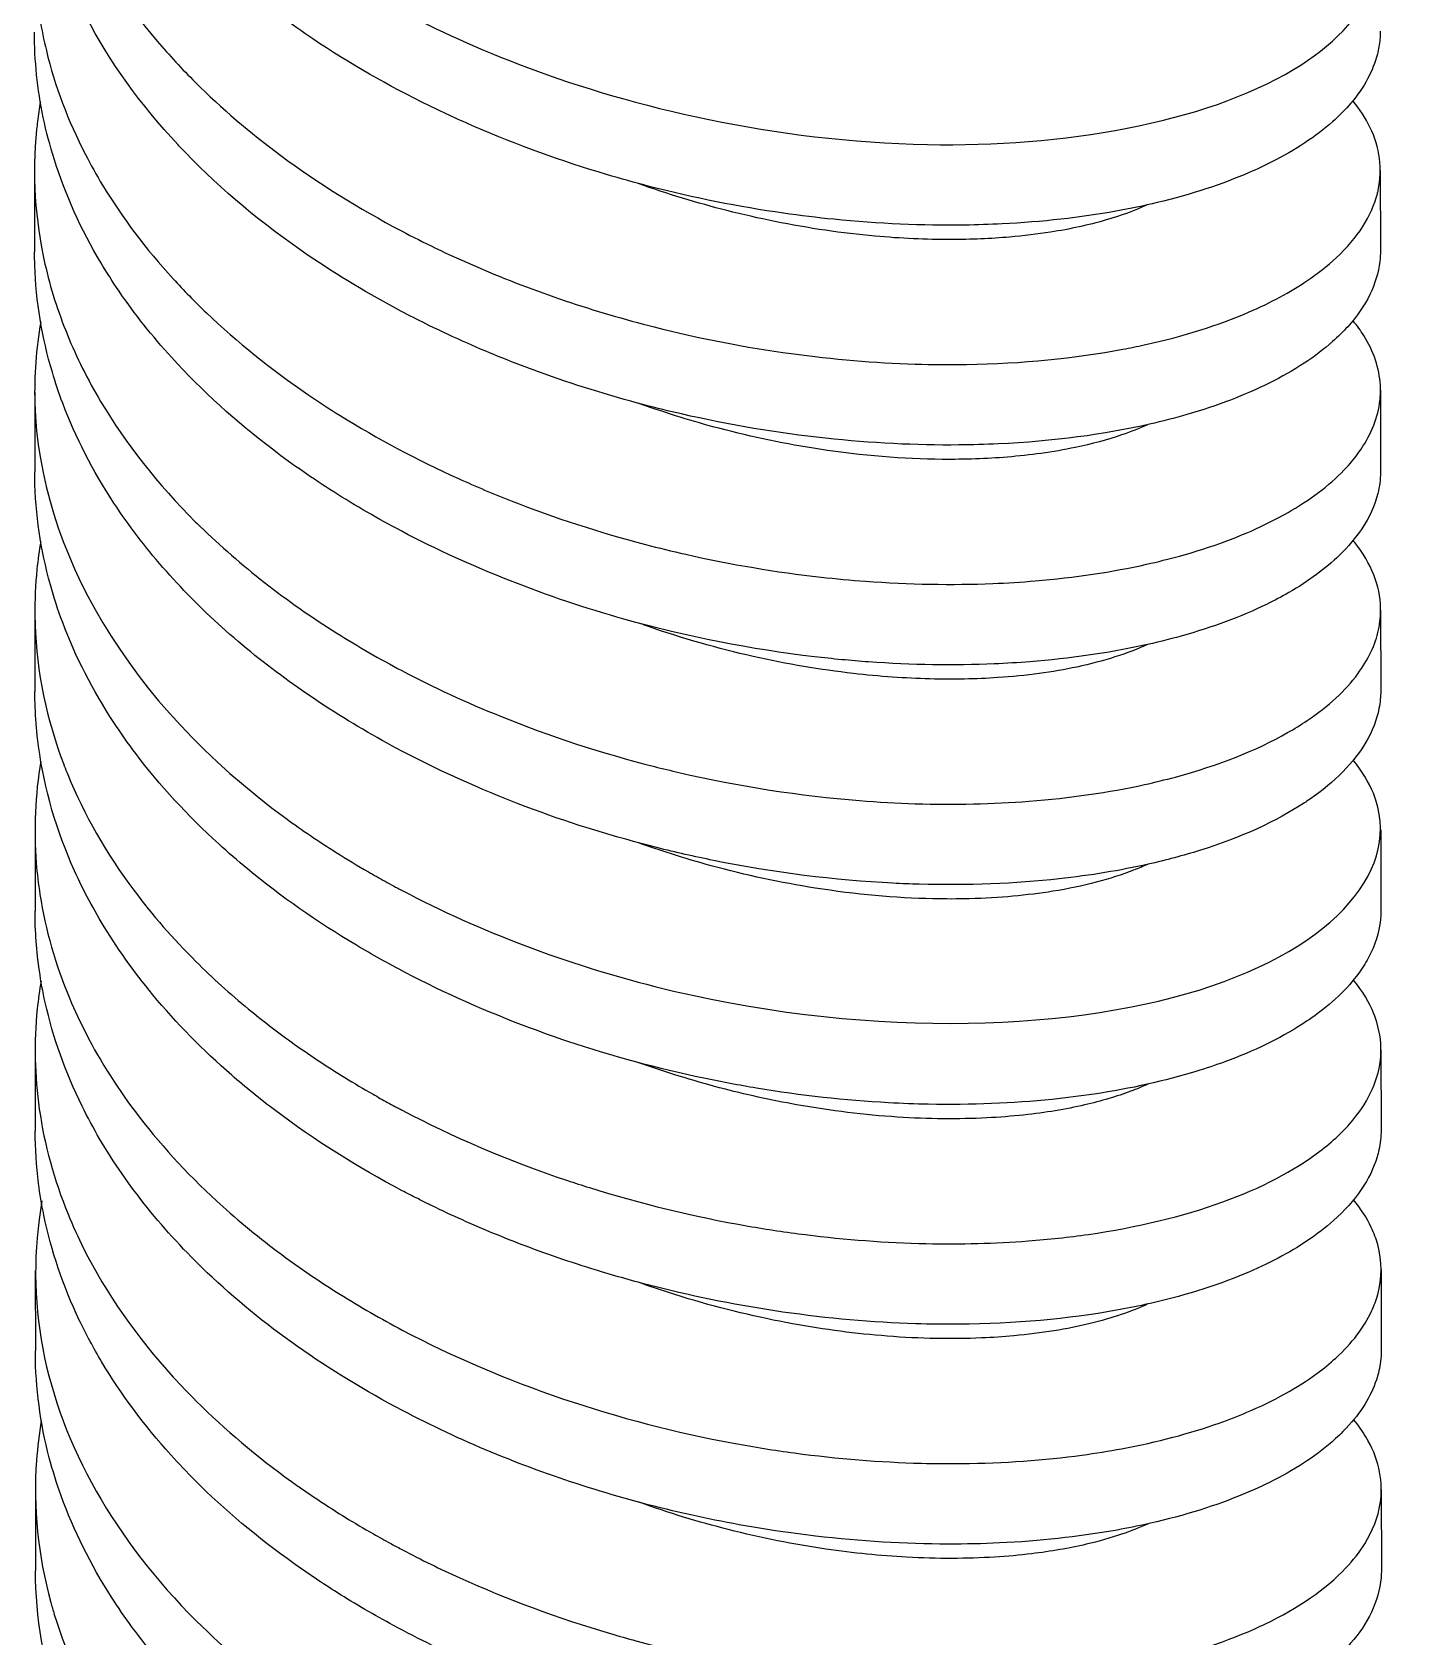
# Model space of a CAD drawing. Header units: millimetres. Extents: x 129 to 6329, y 33 to 3553.
# Drawn here: x 5159.25 to 5179.67, y 2852.52 to 2876.38 of the extents above; entities that cross this region are included whole.
import ezdxf

# ---------------------------------------------------------------- set-up
doc = ezdxf.new("R2010")
doc.units = ezdxf.units.MM
doc.layers.add('vistasIsometricas', color=255, linetype='Continuous')

msp = doc.modelspace()

# ---------------------------------------------------------------- linework, layer by layer
at = {"layer": 'vistasIsometricas', "extrusion": (1e-16, 0.816497, 0.57735)}
for p, q in [((5176.786, 2875.275), (5176.786, 2875.275)), ((5159.286, 2874.308), (5159.287, 2873.112)), ((5179.286, 2874.322), (5179.287, 2873.126)), ((5176.788, 2872.008), (5176.788, 2872.008)), ((5159.289, 2871.024), (5159.29, 2869.844)), ((5179.289, 2871.055), (5179.29, 2869.859)), ((5159.291, 2867.773), (5159.292, 2866.577)), ((5179.291, 2867.788), (5179.292, 2866.592)), ((5176.793, 2865.473), (5176.793, 2865.474)), ((5159.294, 2864.506), (5159.294, 2863.31)), ((5179.294, 2864.52), (5179.294, 2863.324)), ((5159.296, 2861.238), (5159.297, 2860.042)), ((5179.296, 2861.253), (5179.297, 2860.057)), ((5159.298, 2857.971), (5159.299, 2856.775)), ((5179.298, 2857.985), (5179.299, 2856.789)), ((5159.301, 2854.704), (5159.302, 2853.508)), ((5179.301, 2854.718), (5179.302, 2853.522))]:
    msp.add_line(p, q, dxfattribs=at)
at = {"layer": 'vistasIsometricas'}
for points, knots in [([(5179.285, 2876.394), (5179.285, 2876.353), (5179.283, 2876.311), (5179.273, 2876.197), (5179.26, 2876.125), (5179.179, 2875.803), (5179.047, 2875.558), (5178.769, 2875.23), (5178.678, 2875.137), (5178.332, 2874.83), (5178.027, 2874.627), (5177.561, 2874.392), (5177.451, 2874.341), (5176.934, 2874.117), (5176.476, 2873.966), (5175.773, 2873.798), (5175.568, 2873.755), (5174.829, 2873.622), (5174.262, 2873.558), (5173.483, 2873.519), (5173.298, 2873.513), (5172.484, 2873.501), (5171.832, 2873.529), (5170.918, 2873.621), (5170.669, 2873.651), (5169.756, 2873.782), (5169.087, 2873.914), (5168.21, 2874.141), (5167.999, 2874.199), (5167.119, 2874.461), (5166.463, 2874.698), (5165.6, 2875.072), (5165.376, 2875.175), (5164.545, 2875.581), (5163.964, 2875.914), (5163.263, 2876.386), (5163.108, 2876.496), (5162.429, 2876.998), (5161.947, 2877.417), (5161.347, 2878.041), (5161.184, 2878.223), (5160.657, 2878.862), (5160.337, 2879.335), (5160, 2879.972), (5159.927, 2880.12), (5159.633, 2880.78), (5159.47, 2881.302), (5159.341, 2882.03), (5159.315, 2882.23), (5159.287, 2882.592), (5159.28, 2882.753), (5159.28, 2882.914)], [0.567316, 0.567316, 0.567316, 0.567316, 0.584596, 0.584596, 0.61521, 0.61521, 0.720537, 0.720537, 0.762893, 0.762893, 0.865392, 0.865392, 0.895098, 0.895098, 1.000379, 1.000379, 1.041547, 1.041547, 1.14431, 1.14431, 1.175732, 1.175732, 1.280721, 1.280721, 1.3197, 1.3197, 1.422968, 1.422968, 1.45593, 1.45593, 1.560605, 1.560605, 1.598147, 1.598147, 1.701753, 1.701753, 1.732087, 1.732087, 1.837408, 1.837408, 1.879394, 1.879394, 1.981974, 1.981974, 2.012799, 2.012799, 2.117893, 2.117893, 2.157482, 2.157482, 2.189262, 2.189262, 2.189262, 2.189262]), ([(5159.368, 2881.878), (5159.345, 2881.74), (5159.327, 2881.602), (5159.313, 2881.464), (5159.273, 2881.066), (5159.271, 2880.666), (5159.309, 2880.268), (5159.368, 2879.641), (5159.523, 2879.018), (5159.771, 2878.412), (5159.802, 2878.336), (5159.834, 2878.26), (5159.868, 2878.185), (5160.172, 2877.508), (5160.592, 2876.855), (5161.111, 2876.243), (5161.288, 2876.035), (5161.477, 2875.831), (5161.677, 2875.632), (5162.063, 2875.248), (5162.488, 2874.884), (5162.948, 2874.544), (5163.501, 2874.134), (5164.104, 2873.759), (5164.741, 2873.423)], [0.786319513, 0.786319513, 0.786319513, 0.786319513, 0.786514356, 0.786514356, 0.786514356, 0.787075632, 0.787075632, 0.787075632, 0.787959442, 0.787959442, 0.787959442, 0.788070506, 0.788070506, 0.788070506, 0.789065384, 0.789065384, 0.789065384, 0.789404529, 0.789404529, 0.789404529, 0.790060285, 0.790060285, 0.790060285, 0.790849615, 0.790849615, 0.790849615, 0.790849615]), ([(5164.742, 2872.227), (5164.256, 2872.483), (5163.791, 2872.761), (5163.355, 2873.059), (5162.675, 2873.523), (5162.062, 2874.035), (5161.534, 2874.582), (5161.495, 2874.623), (5161.457, 2874.663), (5161.419, 2874.703), (5160.859, 2875.302), (5160.4, 2875.942), (5160.055, 2876.606), (5159.9, 2876.903), (5159.768, 2877.204), (5159.66, 2877.509), (5159.523, 2877.893), (5159.423, 2878.281), (5159.361, 2878.67), (5159.309, 2878.995), (5159.283, 2879.321), (5159.283, 2879.646)], [0.207034614, 0.207034614, 0.207034614, 0.207034614, 0.207556757, 0.207556757, 0.207556757, 0.208369524, 0.208369524, 0.208369524, 0.208428948, 0.208428948, 0.208428948, 0.209310125, 0.209310125, 0.209310125, 0.209704435, 0.209704435, 0.209704435, 0.210200594, 0.210200594, 0.210200594, 0.210614172, 0.210614172, 0.210614172, 0.210614172]), ([(5159.371, 2878.611), (5159.346, 2878.466), (5159.327, 2878.321), (5159.261, 2877.642), (5159.279, 2877.108), (5159.392, 2876.419), (5159.424, 2876.261), (5159.589, 2875.579), (5159.783, 2875.063), (5160.122, 2874.407), (5160.207, 2874.255), (5160.59, 2873.621), (5160.941, 2873.156), (5161.503, 2872.54), (5161.669, 2872.371), (5162.296, 2871.773), (5162.8, 2871.368), (5163.505, 2870.886), (5163.666, 2870.781), (5164.385, 2870.333), (5164.974, 2870.02), (5165.845, 2869.626), (5166.105, 2869.516), (5167.02, 2869.157), (5167.689, 2868.94), (5168.565, 2868.711), (5168.764, 2868.662), (5169.637, 2868.465), (5170.31, 2868.352), (5171.196, 2868.253), (5171.416, 2868.233), (5172.286, 2868.168), (5172.921, 2868.158), (5173.742, 2868.191), (5173.952, 2868.205), (5174.747, 2868.271), (5175.302, 2868.355), (5175.98, 2868.506), (5176.143, 2868.547), (5176.778, 2868.722), (5177.207, 2868.881), (5177.716, 2869.128), (5177.843, 2869.196), (5178.299, 2869.464), (5178.575, 2869.681), (5178.854, 2869.984), (5178.915, 2870.058), (5179.136, 2870.368), (5179.239, 2870.611), (5179.288, 2870.948), (5179.292, 2871.04), (5179.272, 2871.381), (5179.189, 2871.63), (5178.993, 2871.943), (5178.941, 2872.015), (5178.881, 2872.088), (5178.88, 2872.089), (5178.879, 2872.09)], [17.205292, 17.205292, 17.205292, 17.205292, 17.234046, 17.234046, 17.339337, 17.339337, 17.370759, 17.370759, 17.475598, 17.475598, 17.507757, 17.507757, 17.610752, 17.610752, 17.650871, 17.650871, 17.756038, 17.756038, 17.786366, 17.786366, 17.888794, 17.888794, 17.931433, 17.931433, 18.036754, 18.036754, 18.06758, 18.06758, 18.171846, 18.171846, 18.206576, 18.206576, 18.310425, 18.310425, 18.346918, 18.346918, 18.451308, 18.451308, 18.485508, 18.485508, 18.589184, 18.589184, 18.626407, 18.626407, 18.730996, 18.730996, 18.76432, 18.76432, 18.867704, 18.867704, 18.906161, 18.906161, 19.011043, 19.011043, 19.042995, 19.042995, 19.043545, 19.043545, 19.043545, 19.043545]), ([(5164.738, 2876.69), (5165.256, 2876.417), (5165.878, 2876.127), (5166.613, 2875.851), (5168.163, 2875.27), (5170.273, 2874.753), (5172.557, 2874.708), (5174.548, 2874.668), (5176.662, 2875.021), (5177.998, 2875.824), (5179.146, 2876.514), (5179.666, 2877.544), (5178.954, 2878.522), (5178.929, 2878.556), (5178.902, 2878.591), (5178.874, 2878.625)], [0.78506932, 0.78506932, 0.78506932, 0.78506932, 0.78694763, 0.78694763, 0.78694763, 0.79090697, 0.79090697, 0.79090697, 0.79435948, 0.79435948, 0.79435948, 0.79732742, 0.79732742, 0.79732742, 0.79743206, 0.79743206, 0.79743206, 0.79743206]), ([(5164.744, 2868.959), (5164.395, 2869.143), (5164.058, 2869.338), (5163.423, 2869.741), (5163.126, 2869.947), (5162.279, 2870.589), (5161.77, 2871.05), (5161.036, 2871.859), (5160.774, 2872.189), (5160.447, 2872.669), (5160.357, 2872.81), (5159.977, 2873.448), (5159.746, 2873.959), (5159.516, 2874.69), (5159.461, 2874.9), (5159.329, 2875.531), (5159.285, 2875.955), (5159.285, 2876.379)], [0.0000073, 0.0000073, 0.0000073, 0.0000073, 0.0605437, 0.0605437, 0.1180965, 0.1180965, 0.231975, 0.231975, 0.3059007, 0.3059007, 0.3362468, 0.3362468, 0.441569, 0.441569, 0.4835713, 0.4835713, 0.5673084, 0.5673084, 0.5673084, 0.5673084]), ([(5159.373, 2875.343), (5159.356, 2875.245), (5159.342, 2875.147), (5159.33, 2875.048), (5159.326, 2875.008), (5159.321, 2874.969), (5159.317, 2874.929), (5159.251, 2874.263), (5159.292, 2873.592), (5159.442, 2872.932), (5159.522, 2872.577), (5159.634, 2872.224), (5159.776, 2871.877), (5159.912, 2871.542), (5160.077, 2871.213), (5160.268, 2870.89), (5160.643, 2870.26), (5161.119, 2869.657), (5161.681, 2869.097), (5161.704, 2869.075), (5161.727, 2869.052), (5161.75, 2869.03), (5162.343, 2868.451), (5163.027, 2867.918), (5163.78, 2867.445), (5164.091, 2867.249), (5164.413, 2867.063), (5164.745, 2866.888)], [0.797880145, 0.797880145, 0.797880145, 0.797880145, 0.798019281, 0.798019281, 0.798019281, 0.798075041, 0.798075041, 0.798075041, 0.79901416, 0.79901416, 0.79901416, 0.799520126, 0.799520126, 0.799520126, 0.800009061, 0.800009061, 0.800009061, 0.800965211, 0.800965211, 0.800965211, 0.801003935, 0.801003935, 0.801003935, 0.801998814, 0.801998814, 0.801998814, 0.802410296, 0.802410296, 0.802410296, 0.802410296]), ([(5164.741, 2873.423), (5164.907, 2873.335), (5165.075, 2873.251), (5165.245, 2873.169), (5166.07, 2872.772), (5166.944, 2872.439), (5167.836, 2872.177), (5168.055, 2872.113), (5168.275, 2872.052), (5168.496, 2871.996), (5169.174, 2871.824), (5169.857, 2871.692), (5170.531, 2871.6), (5171.156, 2871.515), (5171.773, 2871.464), (5172.372, 2871.445), (5172.63, 2871.437), (5172.885, 2871.435), (5173.136, 2871.439), (5173.968, 2871.452), (5174.752, 2871.531), (5175.461, 2871.665), (5175.568, 2871.685), (5175.674, 2871.706), (5175.777, 2871.729), (5176.359, 2871.857), (5176.884, 2872.023), (5177.338, 2872.219), (5177.66, 2872.359), (5177.947, 2872.514), (5178.194, 2872.681), (5178.357, 2872.79), (5178.502, 2872.904), (5178.629, 2873.023), (5178.951, 2873.321), (5179.157, 2873.645), (5179.242, 2873.975), (5179.247, 2873.993), (5179.251, 2874.012), (5179.255, 2874.03), (5179.322, 2874.343), (5179.281, 2874.66), (5179.132, 2874.966), (5179.067, 2875.099), (5178.982, 2875.23), (5178.877, 2875.358)], [0.790849616, 0.790849616, 0.790849616, 0.790849616, 0.791055163, 0.791055163, 0.791055163, 0.792050042, 0.792050042, 0.792050042, 0.7922947, 0.7922947, 0.7922947, 0.793044935, 0.793044935, 0.793044935, 0.793739785, 0.793739785, 0.793739785, 0.79403982, 0.79403982, 0.79403982, 0.795034696, 0.795034696, 0.795034696, 0.79518487, 0.79518487, 0.79518487, 0.796029579, 0.796029579, 0.796029579, 0.796629955, 0.796629955, 0.796629955, 0.797024471, 0.797024471, 0.797024471, 0.798019343, 0.798019343, 0.798019343, 0.79807504, 0.79807504, 0.79807504, 0.799014219, 0.799014219, 0.799014219, 0.799422568, 0.799422568, 0.799422568, 0.799422568]), ([(5175.821, 2873.811), (5175.638, 2873.726), (5175.429, 2873.649), (5174.951, 2873.511), (5174.679, 2873.451), (5174.19, 2873.375), (5173.988, 2873.35), (5173.498, 2873.308), (5173.205, 2873.296), (5172.538, 2873.295), (5172.162, 2873.311), (5171.291, 2873.39), (5170.793, 2873.462), (5170.051, 2873.612), (5169.814, 2873.666), (5169.136, 2873.838), (5168.695, 2873.973), (5168.258, 2874.129)], [-9.3214881, -9.3214881, -9.3214881, -9.3214881, -9.2620668, -9.2620668, -9.1983616, -9.1983616, -9.1566621, -9.1566621, -9.1014427, -9.1014427, -9.0362511, -9.0362511, -8.9552652, -8.9552652, -8.9176667, -8.9176667, -8.8477441, -8.8477441, -8.8477441, -8.8477441]), ([(5164.746, 2865.692), (5163.955, 2866.109), (5163.22, 2866.586), (5161.886, 2867.659), (5161.297, 2868.255), (5160.69, 2869.052), (5160.575, 2869.214), (5160.152, 2869.857), (5159.897, 2870.354), (5159.648, 2871.014), (5159.597, 2871.168), (5159.396, 2871.846), (5159.308, 2872.377), (5159.288, 2872.978), (5159.287, 2873.045), (5159.287, 2873.112)], [0.0000146, 0.0000146, 0.0000146, 0.0000146, 0.137548, 0.137548, 0.2790558, 0.2790558, 0.3145512, 0.3145512, 0.4180292, 0.4180292, 0.4490592, 0.4490592, 0.5543796, 0.5543796, 0.5675658, 0.5675658, 0.5675658, 0.5675658]), ([(5179.287, 2873.126), (5179.287, 2873.073), (5179.284, 2873.02), (5179.278, 2872.967), (5179.24, 2872.639), (5179.081, 2872.31), (5178.801, 2871.999), (5178.733, 2871.924), (5178.658, 2871.85), (5178.576, 2871.778), (5178.326, 2871.556), (5178.01, 2871.347), (5177.632, 2871.16), (5177.278, 2870.984), (5176.869, 2870.826), (5176.411, 2870.693), (5176.234, 2870.642), (5176.049, 2870.594), (5175.858, 2870.551), (5175.185, 2870.398), (5174.426, 2870.295), (5173.606, 2870.258), (5173.415, 2870.249), (5173.22, 2870.243), (5173.023, 2870.242), (5172.388, 2870.236), (5171.723, 2870.268), (5171.04, 2870.342), (5170.339, 2870.418), (5169.621, 2870.537), (5168.9, 2870.703), (5168.716, 2870.745), (5168.531, 2870.791), (5168.346, 2870.839), (5167.819, 2870.978), (5167.293, 2871.141), (5166.776, 2871.329), (5166.42, 2871.459), (5166.067, 2871.6), (5165.721, 2871.753), (5165.528, 2871.839), (5165.337, 2871.928), (5165.148, 2872.02), (5165.024, 2872.081), (5164.906, 2872.141), (5164.779, 2872.207), (5164.766, 2872.214), (5164.752, 2872.221), (5164.742, 2872.227)], [0.201013316, 0.201013316, 0.201013316, 0.201013316, 0.201149624, 0.201149624, 0.201149624, 0.201994751, 0.201994751, 0.201994751, 0.202199154, 0.202199154, 0.202199154, 0.202822793, 0.202822793, 0.202822793, 0.203408019, 0.203408019, 0.203408019, 0.203634727, 0.203634727, 0.203634727, 0.204431458, 0.204431458, 0.204431458, 0.204616883, 0.204616883, 0.204616883, 0.20521383, 0.20521383, 0.20521383, 0.205825748, 0.205825748, 0.205825748, 0.205982569, 0.205982569, 0.205982569, 0.20643018, 0.20643018, 0.20643018, 0.206738374, 0.206738374, 0.206738374, 0.206910238, 0.206910238, 0.206910238, 0.207022902, 0.207022902, 0.207022902, 0.207034613, 0.207034613, 0.207034613, 0.207034613]), ([(5159.379, 2872.073), (5159.31, 2871.675), (5159.279, 2871.271), (5159.291, 2870.864), (5159.356, 2868.671), (5160.678, 2866.405), (5163.022, 2864.693), (5163.261, 2864.518), (5163.51, 2864.349), (5163.768, 2864.186), (5163.925, 2864.087), (5164.085, 2863.99), (5164.249, 2863.896), (5164.33, 2863.849), (5164.413, 2863.802), (5164.496, 2863.756), (5164.538, 2863.734), (5164.579, 2863.711), (5164.621, 2863.688), (5164.642, 2863.677), (5164.663, 2863.666), (5164.684, 2863.654), (5164.706, 2863.643), (5164.735, 2863.627), (5164.748, 2863.621)], [0.805317884, 0.805317884, 0.805317884, 0.805317884, 0.805696046, 0.805696046, 0.805696046, 0.807730143, 0.807730143, 0.807730143, 0.807937699, 0.807937699, 0.807937699, 0.808064182, 0.808064182, 0.808064182, 0.808127423, 0.808127423, 0.808127423, 0.808159044, 0.808159044, 0.808159044, 0.808174854, 0.808174854, 0.808174854, 0.808190664, 0.808190664, 0.808190664, 0.808190664]), ([(5175.824, 2870.543), (5175.706, 2870.489), (5175.579, 2870.438), (5175.233, 2870.32), (5175.003, 2870.257), (5174.591, 2870.171), (5174.421, 2870.141), (5174.083, 2870.094), (5173.916, 2870.076), (5173.436, 2870.037), (5173.112, 2870.025), (5172.198, 2870.034), (5171.586, 2870.083), (5170.462, 2870.254), (5169.961, 2870.357), (5169.074, 2870.591), (5168.689, 2870.71), (5168.292, 2870.851), (5168.276, 2870.856), (5168.261, 2870.862)], [-8.6989582, -8.6989582, -8.6989582, -8.6989582, -8.6610398, -8.6610398, -8.6031673, -8.6031673, -8.565764, -8.565764, -8.531853, -8.531853, -8.4712594, -8.4712594, -8.3683566, -8.3683566, -8.2886637, -8.2886637, -8.2277657, -8.2277657, -8.2252637, -8.2252637, -8.2252637, -8.2252637]), ([(5179.294, 2863.324), (5179.295, 2863.136), (5179.256, 2862.947), (5179.144, 2862.682), (5179.103, 2862.603), (5178.909, 2862.286), (5178.698, 2862.058), (5178.327, 2861.767), (5178.221, 2861.693), (5177.788, 2861.417), (5177.409, 2861.233), (5176.839, 2861.023), (5176.695, 2860.975), (5176.087, 2860.789), (5175.58, 2860.675), (5174.829, 2860.562), (5174.621, 2860.536), (5173.825, 2860.455), (5173.209, 2860.43), (5172.373, 2860.446), (5172.176, 2860.453), (5171.336, 2860.499), (5170.679, 2860.571), (5169.756, 2860.725), (5169.495, 2860.774), (5168.554, 2860.972), (5167.876, 2861.155), (5167.021, 2861.441), (5166.832, 2861.508), (5166.007, 2861.817), (5165.388, 2862.091), (5164.549, 2862.529), (5164.307, 2862.664), (5163.49, 2863.152), (5162.947, 2863.531), (5162.304, 2864.062), (5162.162, 2864.185), (5161.56, 2864.734), (5161.147, 2865.183), (5160.676, 2865.807), (5160.568, 2865.961), (5160.151, 2866.596), (5159.896, 2867.093), (5159.635, 2867.788), (5159.574, 2867.976), (5159.377, 2868.687), (5159.299, 2869.216), (5159.29, 2869.78), (5159.29, 2869.812), (5159.29, 2869.844)], [2.189543, 2.189543, 2.189543, 2.189543, 2.268694, 2.268694, 2.302904, 2.302904, 2.40659, 2.40659, 2.443805, 2.443805, 2.548399, 2.548399, 2.581738, 2.581738, 2.685135, 2.685135, 2.723574, 2.723574, 2.82846, 2.82846, 2.860436, 2.860436, 2.963381, 2.963381, 3.003764, 3.003764, 3.108973, 3.108973, 3.139072, 3.139072, 3.241447, 3.241447, 3.28438, 3.28438, 3.389704, 3.389704, 3.420753, 3.420753, 3.525267, 3.525267, 3.558969, 3.558969, 3.662488, 3.662488, 3.700413, 3.700413, 3.805185, 3.805185, 3.811565, 3.811565, 3.811565, 3.811565]), ([(5179.29, 2869.859), (5179.29, 2869.85), (5179.29, 2869.841), (5179.287, 2869.728), (5179.274, 2869.625), (5179.203, 2869.343), (5179.124, 2869.166), (5178.919, 2868.86), (5178.808, 2868.728), (5178.474, 2868.405), (5178.223, 2868.219), (5177.821, 2867.987), (5177.71, 2867.929), (5177.223, 2867.691), (5176.797, 2867.533), (5176.141, 2867.35), (5175.951, 2867.303), (5175.236, 2867.148), (5174.674, 2867.066), (5173.904, 2867.006), (5173.728, 2866.995), (5172.951, 2866.962), (5172.325, 2866.971), (5171.416, 2867.036), (5171.148, 2867.062), (5169.941, 2867.203), (5168.987, 2867.389), (5167.474, 2867.815), (5166.91, 2868.004), (5165.803, 2868.44), (5165.262, 2868.686), (5164.744, 2868.959)], [2.189393, 2.189393, 2.189393, 2.189393, 2.19321, 2.19321, 2.236689, 2.236689, 2.312113, 2.312113, 2.371192, 2.371192, 2.462258, 2.462258, 2.494569, 2.494569, 2.597623, 2.597623, 2.637528, 2.637528, 2.742675, 2.742675, 2.773202, 2.773202, 2.875698, 2.875698, 2.918077, 2.918077, 3.064918, 3.064918, 3.154063, 3.154063, 3.244121, 3.244121, 3.244121, 3.244121]), ([(5159.378, 2868.808), (5159.355, 2868.671), (5159.336, 2868.533), (5159.322, 2868.395), (5159.299, 2868.166), (5159.289, 2867.937), (5159.292, 2867.708), (5159.3, 2867.001), (5159.43, 2866.294), (5159.679, 2865.607), (5159.71, 2865.519), (5159.744, 2865.431), (5159.78, 2865.343), (5160.023, 2864.749), (5160.354, 2864.171), (5160.764, 2863.622), (5161.037, 2863.255), (5161.346, 2862.901), (5161.686, 2862.563), (5161.931, 2862.319), (5162.192, 2862.083), (5162.468, 2861.856), (5162.671, 2861.689), (5162.882, 2861.528), (5163.099, 2861.371), (5163.356, 2861.186), (5163.623, 2861.009), (5163.899, 2860.839), (5164.037, 2860.754), (5164.176, 2860.671), (5164.318, 2860.59), (5164.389, 2860.55), (5164.461, 2860.51), (5164.533, 2860.47), (5164.569, 2860.45), (5164.605, 2860.431), (5164.641, 2860.411), (5164.65, 2860.406), (5164.66, 2860.401), (5164.669, 2860.396), (5164.678, 2860.392), (5164.687, 2860.387), (5164.696, 2860.382), (5164.705, 2860.377), (5164.714, 2860.373), (5164.723, 2860.368), (5164.732, 2860.363), (5164.745, 2860.356), (5164.75, 2860.353)], [0.809441084, 0.809441084, 0.809441084, 0.809441084, 0.809635723, 0.809635723, 0.809635723, 0.809957879, 0.809957879, 0.809957879, 0.810952745, 0.810952745, 0.810952745, 0.811080809, 0.811080809, 0.811080809, 0.811947617, 0.811947617, 0.811947617, 0.812525895, 0.812525895, 0.812525895, 0.812942493, 0.812942493, 0.812942493, 0.813248438, 0.813248438, 0.813248438, 0.813609709, 0.813609709, 0.813609709, 0.813790345, 0.813790345, 0.813790345, 0.813880663, 0.813880663, 0.813880663, 0.813925821, 0.813925821, 0.813925821, 0.813937364, 0.813937364, 0.813937364, 0.813948401, 0.813948401, 0.813948401, 0.813959691, 0.813959691, 0.813959691, 0.81397098, 0.81397098, 0.81397098, 0.81397098]), ([(5164.745, 2866.888), (5165.216, 2866.64), (5165.706, 2866.413), (5166.209, 2866.21), (5166.952, 2865.909), (5167.723, 2865.659), (5168.501, 2865.461), (5168.621, 2865.431), (5168.742, 2865.402), (5168.862, 2865.374), (5169.763, 2865.165), (5170.668, 2865.026), (5171.546, 2864.956), (5171.826, 2864.934), (5172.103, 2864.919), (5172.376, 2864.91), (5172.96, 2864.892), (5173.527, 2864.905), (5174.067, 2864.947), (5174.677, 2864.994), (5175.253, 2865.078), (5175.782, 2865.194), (5175.939, 2865.229), (5176.091, 2865.266), (5176.24, 2865.306), (5176.888, 2865.48), (5177.451, 2865.705), (5177.908, 2865.966), (5178.01, 2866.024), (5178.107, 2866.084), (5178.199, 2866.146), (5178.517, 2866.36), (5178.769, 2866.593), (5178.95, 2866.838), (5179.108, 2867.051), (5179.212, 2867.272), (5179.26, 2867.496), (5179.283, 2867.603), (5179.293, 2867.71), (5179.291, 2867.818), (5179.283, 2868.15), (5179.153, 2868.482), (5178.905, 2868.794), (5178.897, 2868.804), (5178.889, 2868.813), (5178.882, 2868.823)], [0.802410298, 0.802410298, 0.802410298, 0.802410298, 0.802993718, 0.802993718, 0.802993718, 0.803855384, 0.803855384, 0.803855384, 0.803988597, 0.803988597, 0.803988597, 0.804983478, 0.804983478, 0.804983478, 0.805300472, 0.805300472, 0.805300472, 0.805978378, 0.805978378, 0.805978378, 0.80674556, 0.80674556, 0.80674556, 0.806973259, 0.806973259, 0.806973259, 0.807968137, 0.807968137, 0.807968137, 0.808190648, 0.808190648, 0.808190648, 0.808963028, 0.808963028, 0.808963028, 0.809635736, 0.809635736, 0.809635736, 0.809957915, 0.809957915, 0.809957915, 0.81095279, 0.81095279, 0.81095279, 0.810983234, 0.810983234, 0.810983234, 0.810983234]), ([(5175.826, 2867.276), (5175.534, 2867.141), (5175.181, 2867.028), (5174.42, 2866.866), (5174.026, 2866.812), (5173.28, 2866.762), (5172.944, 2866.755), (5172.226, 2866.774), (5171.845, 2866.8), (5170.969, 2866.901), (5170.471, 2866.985), (5169.443, 2867.217), (5168.917, 2867.366), (5168.351, 2867.563), (5168.307, 2867.579), (5168.263, 2867.595)], [-10.5666998, -10.5666998, -10.5666998, -10.5666998, -10.4723397, -10.4723397, -10.3898958, -10.3898958, -10.3280754, -10.3280754, -10.263291, -10.263291, -10.1831162, -10.1831162, -10.099933, -10.099933, -10.0928824, -10.0928824, -10.0928824, -10.0928824]), ([(5164.751, 2859.157), (5164.091, 2859.505), (5163.451, 2859.905), (5162.853, 2860.357), (5162.635, 2860.522), (5162.423, 2860.694), (5162.217, 2860.874), (5161.792, 2861.244), (5161.397, 2861.644), (5161.044, 2862.071), (5160.76, 2862.414), (5160.503, 2862.775), (5160.279, 2863.152), (5160.111, 2863.434), (5159.962, 2863.724), (5159.833, 2864.022), (5159.577, 2864.617), (5159.404, 2865.242), (5159.331, 2865.886), (5159.323, 2865.96), (5159.316, 2866.035), (5159.31, 2866.109), (5159.298, 2866.264), (5159.292, 2866.42), (5159.292, 2866.577)], [0.183913211, 0.183913211, 0.183913211, 0.183913211, 0.185144262, 0.185144262, 0.185144262, 0.185594521, 0.185594521, 0.185594521, 0.186526162, 0.186526162, 0.186526162, 0.187275831, 0.187275831, 0.187275831, 0.187836851, 0.187836851, 0.187836851, 0.188957142, 0.188957142, 0.188957142, 0.189086292, 0.189086292, 0.189086292, 0.189354342, 0.189354342, 0.189354342, 0.189354342]), ([(5179.292, 2866.592), (5179.292, 2866.503), (5179.283, 2866.414), (5179.266, 2866.325), (5179.233, 2866.156), (5179.168, 2865.988), (5179.071, 2865.823), (5178.895, 2865.522), (5178.613, 2865.234), (5178.234, 2864.973), (5178.209, 2864.956), (5178.184, 2864.939), (5178.158, 2864.922), (5177.742, 2864.649), (5177.216, 2864.407), (5176.601, 2864.214), (5176.359, 2864.139), (5176.104, 2864.07), (5175.836, 2864.01), (5175.422, 2863.917), (5174.979, 2863.844), (5174.512, 2863.793), (5173.859, 2863.721), (5173.159, 2863.693), (5172.431, 2863.713), (5172.303, 2863.716), (5172.174, 2863.721), (5172.044, 2863.728), (5171.179, 2863.772), (5170.278, 2863.883), (5169.377, 2864.066), (5169.096, 2864.123), (5168.815, 2864.187), (5168.535, 2864.257), (5167.916, 2864.413), (5167.302, 2864.602), (5166.702, 2864.823), (5166.027, 2865.073), (5165.37, 2865.363), (5164.746, 2865.692)], [0.188054759, 0.188054759, 0.188054759, 0.188054759, 0.188318749, 0.188318749, 0.188318749, 0.188824444, 0.188824444, 0.188824444, 0.18974978, 0.18974978, 0.18974978, 0.189810349, 0.189810349, 0.189810349, 0.190794642, 0.190794642, 0.190794642, 0.19118081, 0.19118081, 0.19118081, 0.191777349, 0.191777349, 0.191777349, 0.19261184, 0.19261184, 0.19261184, 0.192758429, 0.192758429, 0.192758429, 0.193737919, 0.193737919, 0.193737919, 0.19404287, 0.19404287, 0.19404287, 0.194715842, 0.194715842, 0.194715842, 0.1954739, 0.1954739, 0.1954739, 0.1954739]), ([(5159.38, 2865.541), (5159.295, 2865.038), (5159.273, 2864.531), (5159.325, 2863.87), (5159.343, 2863.715), (5159.448, 2863.036), (5159.596, 2862.518), (5159.883, 2861.836), (5159.964, 2861.663), (5160.271, 2861.066), (5160.536, 2860.653), (5161.202, 2859.786), (5161.618, 2859.34), (5162.379, 2858.656), (5162.691, 2858.403), (5163.28, 2857.973), (5163.548, 2857.791), (5164.125, 2857.431), (5164.434, 2857.254), (5164.752, 2857.086)], [20.4490287, 20.4490287, 20.4490287, 20.4490287, 20.5489404, 20.5489404, 20.5795661, 20.5795661, 20.6835858, 20.6835858, 20.7193715, 20.7193715, 20.8081907, 20.8081907, 20.9123551, 20.9123551, 20.9779431, 20.9779431, 21.0292478, 21.0292478, 21.0845424, 21.0845424, 21.0845424, 21.0845424]), ([(5164.748, 2863.621), (5165.914, 2863.006), (5167.198, 2862.525), (5168.503, 2862.194), (5171.485, 2861.438), (5174.548, 2861.502), (5176.592, 2862.14), (5178.646, 2862.781), (5179.628, 2863.976), (5179.183, 2865.064), (5179.115, 2865.232), (5179.014, 2865.396), (5178.883, 2865.555)], [0.808190664, 0.808190664, 0.808190664, 0.808190664, 0.809635748, 0.809635748, 0.809635748, 0.812937038, 0.812937038, 0.812937038, 0.816253849, 0.816253849, 0.816253849, 0.816763555, 0.816763555, 0.816763555, 0.816763555]), ([(5175.828, 2864.008), (5175.761, 2863.978), (5175.691, 2863.948), (5175.28, 2863.788), (5174.878, 2863.681), (5174.042, 2863.547), (5173.627, 2863.509), (5173.005, 2863.492), (5172.823, 2863.492), (5172.081, 2863.508), (5171.493, 2863.56), (5170.379, 2863.736), (5169.862, 2863.846), (5169.146, 2864.041), (5168.948, 2864.1), (5168.588, 2864.214), (5168.426, 2864.269), (5168.265, 2864.327)], [-11.1082767, -11.1082767, -11.1082767, -11.1082767, -11.0865957, -11.0865957, -10.9872729, -10.9872729, -10.9050275, -10.9050275, -10.8721094, -10.8721094, -10.7737695, -10.7737695, -10.6915854, -10.6915854, -10.6602659, -10.6602659, -10.6344777, -10.6344777, -10.6344777, -10.6344777]), ([(5164.753, 2855.89), (5164.205, 2856.179), (5163.684, 2856.496), (5162.712, 2857.182), (5162.263, 2857.549), (5161.207, 2858.555), (5160.668, 2859.223), (5160.161, 2860.089), (5160.074, 2860.25), (5159.746, 2860.916), (5159.562, 2861.431), (5159.41, 2862.111), (5159.382, 2862.267), (5159.316, 2862.718), (5159.295, 2863.014), (5159.294, 2863.31)], [0.000015, 0.000015, 0.000015, 0.000015, 0.0951989, 0.0951989, 0.1898362, 0.1898362, 0.3397129, 0.3397129, 0.3735957, 0.3735957, 0.4780652, 0.4780652, 0.5090743, 0.5090743, 0.5675019, 0.5675019, 0.5675019, 0.5675019]), ([(5159.383, 2862.274), (5159.359, 2862.136), (5159.341, 2861.998), (5159.327, 2861.86), (5159.277, 2861.363), (5159.287, 2860.864), (5159.358, 2860.369), (5159.433, 2859.842), (5159.577, 2859.319), (5159.785, 2858.808), (5159.855, 2858.637), (5159.932, 2858.467), (5160.016, 2858.299), (5160.352, 2857.629), (5160.802, 2856.986), (5161.349, 2856.386), (5161.459, 2856.265), (5161.573, 2856.145), (5161.691, 2856.028), (5162.116, 2855.605), (5162.59, 2855.206), (5163.104, 2854.836), (5163.155, 2854.799), (5163.207, 2854.763), (5163.259, 2854.727), (5163.467, 2854.581), (5163.683, 2854.44), (5163.903, 2854.304), (5164.041, 2854.219), (5164.181, 2854.136), (5164.323, 2854.055), (5164.405, 2854.009), (5164.488, 2853.962), (5164.572, 2853.917), (5164.626, 2853.887), (5164.677, 2853.86), (5164.737, 2853.828), (5164.744, 2853.824), (5164.751, 2853.821), (5164.755, 2853.819)], [0.821001757, 0.821001757, 0.821001757, 0.821001757, 0.821196441, 0.821196441, 0.821196441, 0.821896463, 0.821896463, 0.821896463, 0.82264153, 0.82264153, 0.82264153, 0.822891335, 0.822891335, 0.822891335, 0.823886202, 0.823886202, 0.823886202, 0.824086618, 0.824086618, 0.824086618, 0.824809162, 0.824809162, 0.824809162, 0.824881078, 0.824881078, 0.824881078, 0.825170434, 0.825170434, 0.825170434, 0.82535107, 0.82535107, 0.82535107, 0.825455575, 0.825455575, 0.825455575, 0.825524192, 0.825524192, 0.825524192, 0.825531706, 0.825531706, 0.825531706, 0.825531706]), ([(5164.75, 2860.353), (5165.493, 2859.962), (5166.317, 2859.607), (5167.205, 2859.309), (5167.313, 2859.273), (5167.422, 2859.237), (5167.532, 2859.203), (5168.284, 2858.967), (5169.079, 2858.772), (5169.894, 2858.631), (5170.175, 2858.582), (5170.458, 2858.54), (5170.743, 2858.504), (5171.34, 2858.43), (5171.942, 2858.384), (5172.538, 2858.371), (5173.051, 2858.36), (5173.559, 2858.373), (5174.054, 2858.411), (5174.358, 2858.434), (5174.656, 2858.466), (5174.947, 2858.508), (5175.671, 2858.612), (5176.35, 2858.775), (5176.945, 2858.991), (5177.512, 2859.196), (5178.004, 2859.45), (5178.388, 2859.743), (5178.58, 2859.889), (5178.745, 2860.044), (5178.88, 2860.207), (5179.002, 2860.355), (5179.1, 2860.51), (5179.17, 2860.669), (5179.309, 2860.988), (5179.336, 2861.325), (5179.234, 2861.661), (5179.221, 2861.702), (5179.207, 2861.743), (5179.19, 2861.785), (5179.123, 2861.955), (5179.021, 2862.123), (5178.886, 2862.288)], [0.81397098, 0.81397098, 0.81397098, 0.81397098, 0.81550853, 0.81550853, 0.81550853, 0.81569534, 0.81569534, 0.81569534, 0.81697721, 0.81697721, 0.81697721, 0.81741971, 0.81741971, 0.81741971, 0.81834631, 0.81834631, 0.81834631, 0.81914407, 0.81914407, 0.81914407, 0.81963369, 0.81963369, 0.81963369, 0.82085241, 0.82085241, 0.82085241, 0.82201244, 0.82201244, 0.82201244, 0.8225928, 0.8225928, 0.8225928, 0.82312153, 0.82312153, 0.82312153, 0.82418582, 0.82418582, 0.82418582, 0.82431716, 0.82431716, 0.82431716, 0.82485685, 0.82485685, 0.82485685, 0.82485685]), ([(5175.831, 2860.741), (5175.751, 2860.704), (5175.666, 2860.669), (5175.371, 2860.558), (5175.142, 2860.489), (5174.614, 2860.367), (5174.311, 2860.317), (5173.809, 2860.263), (5173.626, 2860.249), (5173.018, 2860.218), (5172.572, 2860.221), (5171.624, 2860.283), (5171.124, 2860.344), (5170.233, 2860.502), (5169.849, 2860.587), (5169.064, 2860.794), (5168.664, 2860.918), (5168.267, 2861.06)], [-11.8115935, -11.8115935, -11.8115935, -11.8115935, -11.7857274, -11.7857274, -11.7260585, -11.7260585, -11.6600539, -11.6600539, -11.6242144, -11.6242144, -11.5445925, -11.5445925, -11.4622629, -11.4622629, -11.4012945, -11.4012945, -11.3378311, -11.3378311, -11.3378311, -11.3378311]), ([(5179.302, 2853.522), (5179.302, 2853.481), (5179.3, 2853.441), (5179.281, 2853.229), (5179.233, 2853.058), (5179.078, 2852.733), (5178.976, 2852.579), (5178.731, 2852.298), (5178.596, 2852.171), (5178.224, 2851.878), (5177.968, 2851.717), (5177.453, 2851.458), (5177.21, 2851.354), (5176.633, 2851.145), (5176.292, 2851.044), (5175.594, 2850.882), (5175.242, 2850.817), (5174.498, 2850.715), (5174.107, 2850.678), (5173.357, 2850.64), (5173.004, 2850.633), (5172.142, 2850.647), (5171.629, 2850.677), (5170.693, 2850.776), (5170.275, 2850.834), (5169.383, 2850.991), (5168.911, 2851.093), (5168.056, 2851.313), (5167.673, 2851.425), (5166.782, 2851.719), (5166.279, 2851.911), (5165.389, 2852.301), (5165, 2852.49), (5164.335, 2852.849), (5164.056, 2853.012), (5163.563, 2853.322), (5163.348, 2853.467), (5162.603, 2853.999), (5162.111, 2854.412), (5161.547, 2854.976), (5161.428, 2855.102), (5160.915, 2855.672), (5160.57, 2856.135), (5160.163, 2856.82), (5160.052, 2857.026), (5159.71, 2857.743), (5159.533, 2858.264), (5159.393, 2858.95), (5159.366, 2859.108), (5159.313, 2859.525), (5159.297, 2859.784), (5159.297, 2860.042)], [0.567246, 0.567246, 0.567246, 0.567246, 0.584331, 0.584331, 0.656383, 0.656383, 0.723903, 0.723903, 0.78301, 0.78301, 0.865855, 0.865855, 0.928923, 0.928923, 1.004345, 1.004345, 1.073142, 1.073142, 1.142963, 1.142963, 1.202319, 1.202319, 1.284392, 1.284392, 1.349591, 1.349591, 1.4226, 1.4226, 1.482381, 1.482381, 1.563335, 1.563335, 1.629369, 1.629369, 1.679683, 1.679683, 1.72072, 1.72072, 1.825993, 1.825993, 1.855598, 1.855598, 1.957893, 1.957893, 2.001186, 2.001186, 2.106495, 2.106495, 2.137807, 2.137807, 2.188916, 2.188916, 2.188916, 2.188916]), ([(5179.297, 2860.057), (5179.297, 2859.959), (5179.286, 2859.862), (5179.265, 2859.765), (5179.258, 2859.73), (5179.249, 2859.694), (5179.239, 2859.659), (5179.142, 2859.33), (5178.923, 2859.008), (5178.59, 2858.712), (5178.475, 2858.61), (5178.346, 2858.511), (5178.205, 2858.415), (5177.937, 2858.235), (5177.623, 2858.068), (5177.267, 2857.919), (5176.832, 2857.738), (5176.335, 2857.584), (5175.788, 2857.464), (5175.649, 2857.433), (5175.508, 2857.405), (5175.364, 2857.379), (5174.647, 2857.251), (5173.857, 2857.179), (5173.02, 2857.172), (5172.81, 2857.171), (5172.597, 2857.173), (5172.382, 2857.18), (5171.74, 2857.2), (5171.077, 2857.257), (5170.406, 2857.354), (5169.776, 2857.445), (5169.139, 2857.57), (5168.507, 2857.731), (5168.24, 2857.798), (5167.975, 2857.872), (5167.711, 2857.952), (5167.328, 2858.068), (5166.949, 2858.196), (5166.577, 2858.337), (5166.262, 2858.457), (5165.951, 2858.585), (5165.646, 2858.722), (5165.494, 2858.79), (5165.343, 2858.86), (5165.194, 2858.933), (5165.173, 2858.943), (5165.152, 2858.954), (5165.131, 2858.964), (5165.077, 2858.99), (5165.024, 2859.017), (5164.971, 2859.044), (5164.934, 2859.062), (5164.897, 2859.081), (5164.861, 2859.1), (5164.824, 2859.119), (5164.775, 2859.145), (5164.751, 2859.157)], [0.176396092, 0.176396092, 0.176396092, 0.176396092, 0.176687757, 0.176687757, 0.176687757, 0.176793758, 0.176793758, 0.176793758, 0.177788629, 0.177788629, 0.177788629, 0.178132848, 0.178132848, 0.178132848, 0.178783521, 0.178783521, 0.178783521, 0.179577939, 0.179577939, 0.179577939, 0.179778391, 0.179778391, 0.179778391, 0.180773259, 0.180773259, 0.180773259, 0.181023029, 0.181023029, 0.181023029, 0.181768142, 0.181768142, 0.181768142, 0.18246812, 0.18246812, 0.18246812, 0.182763015, 0.182763015, 0.182763015, 0.183190665, 0.183190665, 0.183190665, 0.183551938, 0.183551938, 0.183551938, 0.183732574, 0.183732574, 0.183732574, 0.183757886, 0.183757886, 0.183757886, 0.183822892, 0.183822892, 0.183822892, 0.183868051, 0.183868051, 0.183868051, 0.18391321, 0.18391321, 0.18391321, 0.18391321]), ([(5159.397, 2859.005), (5159.27, 2858.276), (5159.27, 2857.538), (5159.409, 2856.81), (5159.685, 2855.362), (5160.486, 2853.963), (5161.693, 2852.761), (5162.543, 2851.914), (5163.591, 2851.166), (5164.757, 2850.551)], [0.826781853, 0.826781853, 0.826781853, 0.826781853, 0.827814522, 0.827814522, 0.827814522, 0.829866931, 0.829866931, 0.829866931, 0.831312016, 0.831312016, 0.831312016, 0.831312016]), ([(5164.752, 2857.086), (5165.507, 2856.688), (5166.308, 2856.347), (5167.968, 2855.782), (5168.822, 2855.562), (5169.978, 2855.347), (5170.28, 2855.299), (5171.222, 2855.172), (5171.853, 2855.122), (5172.668, 2855.101), (5172.868, 2855.099), (5173.692, 2855.108), (5174.291, 2855.151), (5175.054, 2855.255), (5175.251, 2855.286), (5175.97, 2855.42), (5176.456, 2855.549), (5177.035, 2855.754), (5177.172, 2855.807), (5177.708, 2856.034), (5178.057, 2856.229), (5178.445, 2856.515), (5178.539, 2856.592), (5178.866, 2856.891), (5179.045, 2857.126), (5179.195, 2857.449), (5179.225, 2857.53), (5179.315, 2857.859), (5179.315, 2858.109), (5179.224, 2858.441), (5179.192, 2858.526), (5179.087, 2858.75), (5178.998, 2858.887), (5178.889, 2859.021)], [0.000015, 0.000015, 0.000015, 0.000015, 0.131122, 0.131122, 0.263249, 0.263249, 0.310157, 0.310157, 0.410131, 0.410131, 0.443128, 0.443128, 0.547795, 0.547795, 0.58531, 0.58531, 0.688922, 0.688922, 0.722921, 0.722921, 0.827363, 0.827363, 0.864028, 0.864028, 0.967843, 0.967843, 1.002455, 1.002455, 1.106755, 1.106755, 1.142925, 1.142925, 1.202981, 1.202981, 1.202981, 1.202981]), ([(5175.833, 2857.474), (5175.588, 2857.361), (5175.299, 2857.262), (5174.633, 2857.1), (5174.254, 2857.038), (5173.685, 2856.986), (5173.525, 2856.975), (5172.919, 2856.949), (5172.449, 2856.957), (5171.501, 2857.031), (5171.03, 2857.091), (5170.038, 2857.273), (5169.52, 2857.397), (5168.757, 2857.625), (5168.513, 2857.705), (5168.27, 2857.792)], [-11.1890858, -11.1890858, -11.1890858, -11.1890858, -11.1098162, -11.1098162, -11.0276584, -11.0276584, -10.9966873, -10.9966873, -10.9134375, -10.9134375, -10.8362129, -10.8362129, -10.7541512, -10.7541512, -10.7153379, -10.7153379, -10.7153379, -10.7153379]), ([(5164.758, 2849.355), (5163.943, 2849.785), (5163.188, 2850.278), (5161.824, 2851.389), (5161.227, 2852.007), (5160.631, 2852.814), (5160.529, 2852.963), (5160.119, 2853.601), (5159.868, 2854.105), (5159.615, 2854.808), (5159.556, 2854.997), (5159.371, 2855.703), (5159.302, 2856.226), (5159.299, 2856.759), (5159.299, 2856.767), (5159.299, 2856.775)], [0.0000173, 0.0000173, 0.0000173, 0.0000173, 0.1416785, 0.1416785, 0.2873093, 0.2873093, 0.3197907, 0.3197907, 0.4245694, 0.4245694, 0.4625425, 0.4625425, 0.5660471, 0.5660471, 0.5676052, 0.5676052, 0.5676052, 0.5676052]), ([(5179.299, 2856.789), (5179.299, 2856.733), (5179.296, 2856.676), (5179.277, 2856.528), (5179.257, 2856.437), (5179.146, 2856.099), (5178.996, 2855.857), (5178.715, 2855.558), (5178.643, 2855.489), (5178.315, 2855.204), (5178.005, 2855.001), (5177.493, 2854.748), (5177.341, 2854.68), (5176.762, 2854.448), (5176.291, 2854.305), (5175.624, 2854.16), (5175.472, 2854.13), (5174.788, 2854.011), (5174.222, 2853.949), (5173.375, 2853.909), (5173.121, 2853.904), (5172.226, 2853.906), (5171.567, 2853.944), (5170.697, 2854.046), (5170.499, 2854.073), (5169.34, 2854.247), (5168.371, 2854.471), (5166.966, 2854.922), (5166.515, 2855.087), (5165.621, 2855.459), (5165.18, 2855.665), (5164.753, 2855.89)], [2.189261, 2.189261, 2.189261, 2.189261, 2.213073, 2.213073, 2.251484, 2.251484, 2.356364, 2.356364, 2.388369, 2.388369, 2.491323, 2.491323, 2.531664, 2.531664, 2.636868, 2.636868, 2.667004, 2.667004, 2.769389, 2.769389, 2.812275, 2.812275, 2.9176, 2.9176, 2.948614, 2.948614, 3.097894, 3.097894, 3.170011, 3.170011, 3.24404, 3.24404, 3.24404, 3.24404]), ([(5159.387, 2855.739), (5159.354, 2855.543), (5159.331, 2855.346), (5159.316, 2855.149), (5159.266, 2854.449), (5159.336, 2853.739), (5159.529, 2853.036), (5159.545, 2852.978), (5159.562, 2852.919), (5159.58, 2852.86), (5159.772, 2852.232), (5160.064, 2851.611), (5160.452, 2851.013), (5160.725, 2850.592), (5161.047, 2850.181), (5161.412, 2849.787), (5161.602, 2849.582), (5161.804, 2849.381), (5162.017, 2849.186), (5162.548, 2848.7), (5163.148, 2848.246), (5163.804, 2847.834), (5163.905, 2847.77), (5164.008, 2847.708), (5164.112, 2847.646), (5164.166, 2847.614), (5164.219, 2847.583), (5164.273, 2847.552), (5164.353, 2847.506), (5164.433, 2847.461), (5164.515, 2847.416), (5164.555, 2847.394), (5164.596, 2847.371), (5164.637, 2847.349), (5164.661, 2847.336), (5164.685, 2847.323), (5164.71, 2847.31), (5164.726, 2847.302), (5164.743, 2847.293), (5164.758, 2847.285), (5164.759, 2847.284), (5164.76, 2847.284), (5164.76, 2847.284)], [0.833719134, 0.833719134, 0.833719134, 0.833719134, 0.833934774, 0.833934774, 0.833934774, 0.83469708, 0.83469708, 0.83469708, 0.834760799, 0.834760799, 0.834760799, 0.835444381, 0.835444381, 0.835444381, 0.835926617, 0.835926617, 0.835926617, 0.836177529, 0.836177529, 0.836177529, 0.836800981, 0.836800981, 0.836800981, 0.836897289, 0.836897289, 0.836897289, 0.836946708, 0.836946708, 0.836946708, 0.837019572, 0.837019572, 0.837019572, 0.837056003, 0.837056003, 0.837056003, 0.837077693, 0.837077693, 0.837077693, 0.837091665, 0.837091665, 0.837091665, 0.837092435, 0.837092435, 0.837092435, 0.837092435]), ([(5164.755, 2853.819), (5165.03, 2853.673), (5165.315, 2853.534), (5165.607, 2853.402), (5166.312, 2853.083), (5167.064, 2852.804), (5167.846, 2852.574), (5167.972, 2852.537), (5168.097, 2852.501), (5168.224, 2852.467), (5169.1, 2852.23), (5170.01, 2852.054), (5170.918, 2851.949), (5171.038, 2851.935), (5171.158, 2851.922), (5171.278, 2851.911), (5172.029, 2851.84), (5172.776, 2851.817), (5173.495, 2851.844), (5173.886, 2851.859), (5174.269, 2851.889), (5174.639, 2851.933), (5175.03, 2851.979), (5175.408, 2852.042), (5175.768, 2852.12), (5176.376, 2852.252), (5176.932, 2852.428), (5177.413, 2852.642), (5177.467, 2852.666), (5177.519, 2852.69), (5177.57, 2852.715), (5178.068, 2852.953), (5178.477, 2853.235), (5178.771, 2853.545), (5178.883, 2853.662), (5178.977, 2853.783), (5179.055, 2853.908), (5179.175, 2854.102), (5179.253, 2854.304), (5179.285, 2854.509), (5179.332, 2854.818), (5179.274, 2855.135), (5179.103, 2855.444), (5179.093, 2855.462), (5179.083, 2855.479), (5179.073, 2855.497), (5179.021, 2855.583), (5178.961, 2855.669), (5178.891, 2855.753)], [0.82553171, 0.82553171, 0.82553171, 0.82553171, 0.82601682, 0.82601682, 0.82601682, 0.82718657, 0.82718657, 0.82718657, 0.82737358, 0.82737358, 0.82737358, 0.82867017, 0.82867017, 0.82867017, 0.82884144, 0.82884144, 0.82884144, 0.82991394, 0.82991394, 0.82991394, 0.83049631, 0.83049631, 0.83049631, 0.83111089, 0.83111089, 0.83111089, 0.83215118, 0.83215118, 0.83215118, 0.83226588, 0.83226588, 0.83226588, 0.83338307, 0.83338307, 0.83338307, 0.83380604, 0.83380604, 0.83380604, 0.83446598, 0.83446598, 0.83446598, 0.83546091, 0.83546091, 0.83546091, 0.83551751, 0.83551751, 0.83551751, 0.83579746, 0.83579746, 0.83579746, 0.83579746]), ([(5175.836, 2854.206), (5175.714, 2854.151), (5175.582, 2854.098), (5175.278, 2853.995), (5175.103, 2853.945), (5174.665, 2853.843), (5174.393, 2853.795), (5173.927, 2853.739), (5173.743, 2853.722), (5173.144, 2853.686), (5172.706, 2853.684), (5171.859, 2853.73), (5171.458, 2853.77), (5170.572, 2853.9), (5170.086, 2853.996), (5169.154, 2854.233), (5168.711, 2854.368), (5168.273, 2854.525)], [-13.0570927, -13.0570927, -13.0570927, -13.0570927, -13.0178348, -13.0178348, -12.9731125, -12.9731125, -12.9132453, -12.9132453, -12.8768597, -12.8768597, -12.7978515, -12.7978515, -12.7310787, -12.7310787, -12.6534992, -12.6534992, -12.5833879, -12.5833879, -12.5833879, -12.5833879]), ([(5164.761, 2846.088), (5164.693, 2846.124), (5164.626, 2846.16), (5164.559, 2846.196), (5163.765, 2846.63), (5163.03, 2847.126), (5162.38, 2847.673), (5162.14, 2847.874), (5161.912, 2848.083), (5161.697, 2848.297), (5161.327, 2848.665), (5160.994, 2849.052), (5160.703, 2849.452), (5160.326, 2849.973), (5160.019, 2850.518), (5159.791, 2851.077), (5159.741, 2851.2), (5159.695, 2851.322), (5159.652, 2851.446), (5159.42, 2852.121), (5159.302, 2852.814), (5159.302, 2853.508)], [0.160791775, 0.160791775, 0.160791775, 0.160791775, 0.160875622, 0.160875622, 0.160875622, 0.161870504, 0.161870504, 0.161870504, 0.162236864, 0.162236864, 0.162236864, 0.162865408, 0.162865408, 0.162865408, 0.163681952, 0.163681952, 0.163681952, 0.163860288, 0.163860288, 0.163860288, 0.164835355, 0.164835355, 0.164835355, 0.164835355])]:
    msp.add_open_spline(points, degree=3, knots=knots, dxfattribs=at)
for points in [[(5166.395, 2875.935), (5166.395, 2875.935), (5166.395, 2875.935), (5166.395, 2875.935)], [(5178.203, 2875.955), (5178.203, 2875.955), (5178.203, 2875.955), (5178.203, 2875.955)], [(5167.85, 2875.439), (5167.85, 2875.439), (5167.85, 2875.439), (5167.85, 2875.439)], [(5176.417, 2875.159), (5176.417, 2875.159), (5176.417, 2875.159), (5176.417, 2875.159)], [(5163.094, 2874.437), (5163.094, 2874.437), (5163.094, 2874.437), (5163.094, 2874.437)], [(5159.512, 2872.669), (5159.512, 2872.669), (5159.512, 2872.669), (5159.512, 2872.669)], [(5166.396, 2872.668), (5166.396, 2872.668), (5166.397, 2872.668), (5166.397, 2872.668)], [(5178.205, 2872.688), (5178.205, 2872.688), (5178.205, 2872.688), (5178.205, 2872.688)], [(5167.852, 2872.172), (5167.852, 2872.172), (5167.852, 2872.172), (5167.852, 2872.172)], [(5176.419, 2871.892), (5176.419, 2871.892), (5176.419, 2871.892), (5176.42, 2871.892)], [(5163.096, 2871.17), (5163.096, 2871.17), (5163.096, 2871.17), (5163.096, 2871.17)], [(5167.854, 2868.905), (5167.854, 2868.905), (5167.854, 2868.905), (5167.854, 2868.905)], [(5163.099, 2867.903), (5163.098, 2867.903), (5163.098, 2867.903), (5163.098, 2867.903)], [(5159.511, 2866.14), (5159.511, 2866.14), (5159.511, 2866.14), (5159.511, 2866.139)], [(5166.402, 2866.133), (5166.402, 2866.133), (5166.402, 2866.133), (5166.402, 2866.133)], [(5178.208, 2866.153), (5178.208, 2866.153), (5178.208, 2866.153), (5178.208, 2866.153)], [(5167.857, 2865.637), (5167.857, 2865.637), (5167.857, 2865.637), (5167.857, 2865.637)], [(5176.424, 2865.357), (5176.424, 2865.357), (5176.424, 2865.357), (5176.424, 2865.357)], [(5163.101, 2864.635), (5163.101, 2864.635), (5163.101, 2864.635), (5163.101, 2864.635)], [(5159.513, 2862.872), (5159.513, 2862.872), (5159.513, 2862.872), (5159.513, 2862.872)], [(5163.103, 2861.368), (5163.103, 2861.368), (5163.103, 2861.368), (5163.103, 2861.368)], [(5159.53, 2859.603), (5159.53, 2859.602), (5159.53, 2859.602), (5159.53, 2859.602)], [(5166.406, 2859.599), (5166.406, 2859.598), (5166.407, 2859.598), (5166.407, 2859.598)], [(5178.215, 2859.618), (5178.215, 2859.618), (5178.215, 2859.618), (5178.215, 2859.618)], [(5167.862, 2859.103), (5167.862, 2859.103), (5167.862, 2859.103), (5167.862, 2859.103)], [(5176.429, 2858.823), (5176.429, 2858.823), (5176.429, 2858.823), (5176.429, 2858.823)], [(5176.431, 2855.555), (5176.431, 2855.555), (5176.431, 2855.555), (5176.431, 2855.555)], [(5163.108, 2854.833), (5163.108, 2854.833), (5163.108, 2854.833), (5163.108, 2854.833)], [(5159.52, 2853.07), (5159.52, 2853.07), (5159.52, 2853.07), (5159.52, 2853.07)], [(5166.411, 2853.064), (5166.411, 2853.064), (5166.412, 2853.064), (5166.412, 2853.063)], [(5178.211, 2853.08), (5178.211, 2853.08), (5178.211, 2853.08), (5178.211, 2853.08)], [(5167.866, 2852.568), (5167.866, 2852.568), (5167.866, 2852.568), (5167.866, 2852.568)]]:
    msp.add_open_spline(points, degree=3, dxfattribs=at)

doc.saveas('drawing.dxf')
